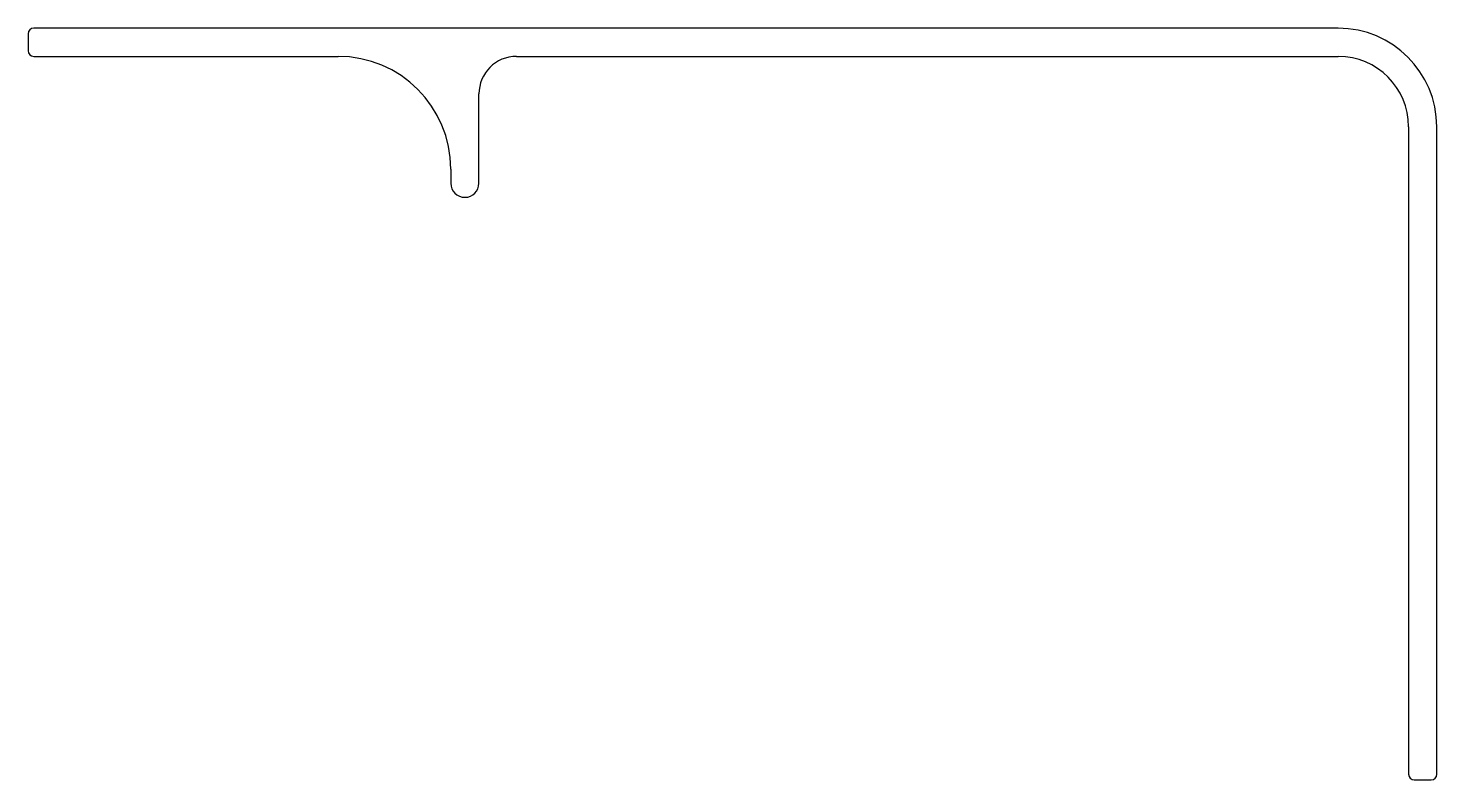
# Model space of a CAD drawing. Extents: x 906.7 to 981.7, y 657.7 to 697.7.
import ezdxf

# ---------------------------------------------------------------- set-up
doc = ezdxf.new("R2010")
doc.units = 0
doc.layers.get('0').update_dxf_attribs({"linetype": 'CONTINUOUS'})

msp = doc.modelspace()

# ---------------------------------------------------------------- linework, layer by layer
for p, q in [((976.432, 697.696), (906.982, 697.696)), ((906.682, 697.396), (906.682, 696.496)), ((906.982, 696.196), (923.182, 696.196)), ((932.682, 696.196), (976.432, 696.196)), ((930.682, 689.446), (930.682, 694.196)), ((980.182, 692.446), (980.182, 657.996)), ((981.682, 657.996), (981.682, 692.446)), ((929.182, 690.196), (929.182, 689.446)), ((980.482, 657.696), (981.382, 657.696))]:
    msp.add_line(p, q)
for centre, radius, start, end in [((906.982, 697.396), 0.3, 90, 180), ((976.432, 692.446), 5.25, 0, 90), ((906.982, 696.496), 0.3, 180, 270), ((923.182, 690.196), 6, 0, 90), ((932.682, 694.196), 2, 90, 180), ((976.432, 692.446), 3.75, 0, 90), ((929.932, 689.446), 0.75, 180, 0), ((980.482, 657.996), 0.3, 180, 270), ((981.382, 657.996), 0.3, 270, 0)]:
    msp.add_arc(centre, radius, start, end)

doc.saveas('drawing.dxf')
